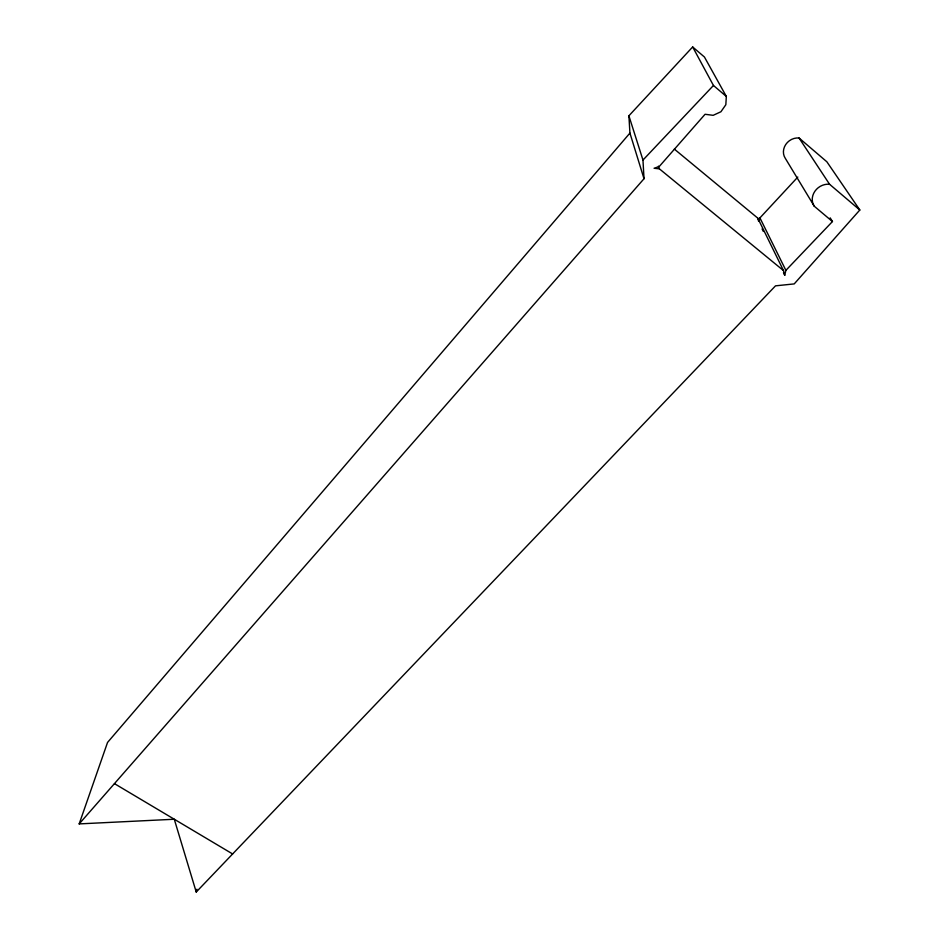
<?xml version="1.0" encoding="UTF-8"?>
<svg xmlns="http://www.w3.org/2000/svg" width="939" height="939" viewBox="0 0 939 939"><rect width="100%" height="100%" fill="white"/><g stroke="black" fill="none" stroke-linecap="round" stroke-linejoin="round"><path stroke-width="1.41" d="M832.447 221.545L814.301 206.263L785.344 158.386A13.522 12.101 -38.6 0 1 785.755 144.489A13.522 12.101 -38.6 0 1 799.054 137.998L826.872 161.801L859.819 210.007L794.218 283.907L775.508 285.843L196.228 892.05L174.278 819.242L79.181 823.902L644.013 178.739L629.928 133.08L628.895 115.802L692.665 46.95L704.438 57.021L726.328 96.435L725.835 104.722L720.917 111.764L713.171 115.321L705.06 114.276L659.272 166.485L654.084 168.257L659.389 168.844L783.513 270.608L784.746 275.256L785.884 270.362L832.447 221.545L830.17 217.871M759.193 221.322L759.933 217.895L797.81 177.072M196.228 892.05L196.897 889.198M79.181 823.902L107.539 742.456L629.928 133.08M644.013 178.739L642.969 160.064L713.452 85.472L692.665 46.95M114.441 783.631L232.626 853.962M674.343 149.101L757.773 218.13L783.513 270.608M713.452 85.472L726.328 96.435M799.054 137.998L829.548 184.255L859.819 210.007M759.933 217.895L785.884 270.362M762.092 228.905L763.348 231.475M783.49 272.686L784.746 275.256M658.45 166.121L659.389 168.844M628.895 115.802L642.969 160.064M757.773 218.13L758.642 221.381M814.301 206.263A14.813 13.099 -35.1 0 1 814.899 191.251A14.813 13.099 -35.1 0 1 829.548 184.255"/></g></svg>
